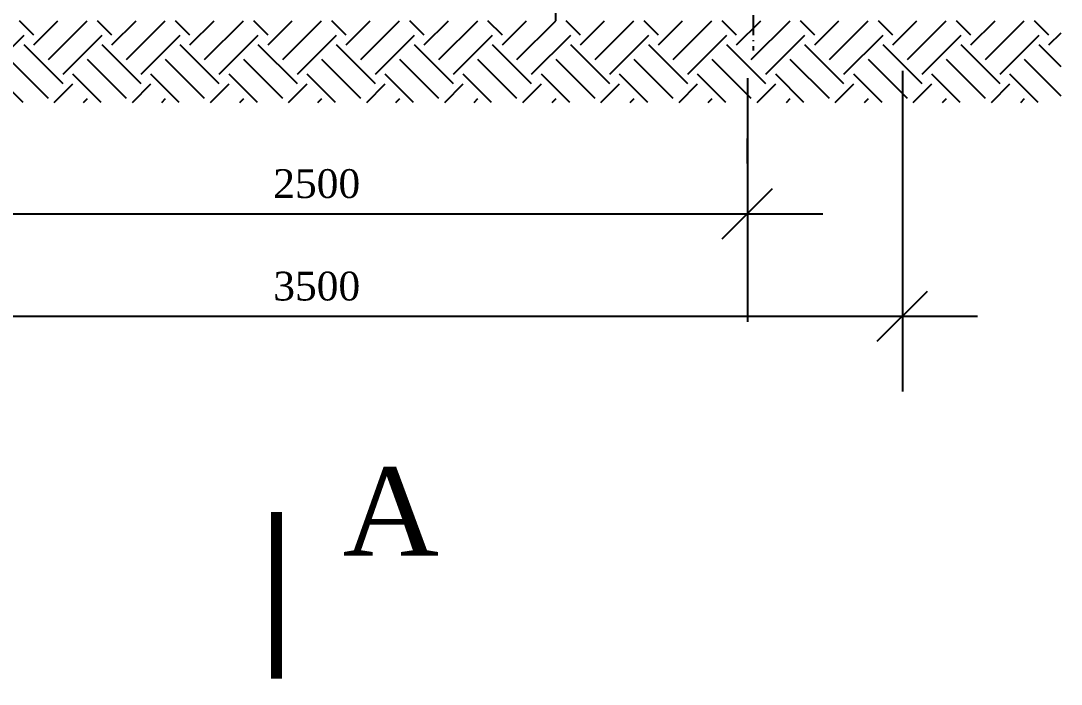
# Model space of a CAD drawing. Header units: inches. Extents: x -246336 to 136055, y -106871 to 69513.
# Drawn here: x -154238 to -151129, y 6303 to 8287 of the extents above; entities that cross this region are included whole.
import ezdxf

# ---------------------------------------------------------------- set-up
doc = ezdxf.new("R2010")
doc.units = ezdxf.units.IN
doc.header["$MEASUREMENT"] = 0
doc.linetypes.add('ACAD_ISO10W100', pattern=[18.5, 12, -3, 0.5, -3])
doc.layers.add('XA-TT1', color=7, linetype='Continuous')
doc.styles.get("Standard").update_dxf_attribs({"font": 'VNTIME_0.TTF', "height": 86})
doc.styles.add('VIET4', font='Vhtime.ttf', dxfattribs={"height": 4})
doc.dimstyles.new('TAM', dxfattribs={"dimscale": 75, "dimtxt": 2, "dimasz": 2, "dimexe": 3, "dimexo": 2, "dimgap": 1, "dimtad": 0, "dimtoh": 1, "dimdec": 0, "dimdsep": 46, "dimtxsty": 'Standard', "dimblk1": 'OBLIQUE', "dimblk2": 'OBLIQUE', "dimsah": 1, "dimcen": -1, "dimdle": 3, "dimclrd": 251, "dimclre": 251, "dimadec": 0, "dimazin": 0, "dimtfac": 1, "dimtdec": 0, "dimtmove": 0, "dimatfit": 3, "dimldrblk": 'OBLIQUE', "dimfxl": 1, "dimtvp": 1, "dimtolj": 1, "dimtzin": 0, "dimarcsym": 0})

# ---------------------------------------------------------------- blocks, each defined once
blk = doc.blocks.new('_OBLIQUE')
at = {"color": 0, "linetype": 'ByBlock'}
blk.add_line((-0.5, -0.5), (0.5, 0.5), dxfattribs=at)
blk = doc.blocks.new('*D40')
at = {"color": 251, "lineweight": -2}
for p, q in [((-154640.5, 7860.1), (-154640.5, 7935.1)), ((-152066.5, 7860.1), (-152066.5, 7935.1)), ((-154865.5, 7710.1), (-151841.5, 7710.1))]:
    blk.add_line(p, q, dxfattribs=at)
at = {"layer": 'Defpoints', "color": 0}
for p in [(-154640.5, 7710.1), (-152066.5, 7710.1), (-152066.5, 7710.1)]:
    blk.add_point(p, dxfattribs=at)
at = {"color": 251, "lineweight": -2, "xscale": 150, "yscale": 150, "zscale": 150, "rotation": 180}
blk.add_blockref('_OBLIQUE', (-154640.5, 7710.1), dxfattribs=at)
at = {"color": 251, "lineweight": -2, "xscale": 150, "yscale": 150, "zscale": 150}
blk.add_blockref('_OBLIQUE', (-152066.5, 7710.1), dxfattribs=at)
at = {"color": 0, "insert": (-153353.5, 7799.5), "char_height": 86, "attachment_point": 5}
blk.add_mtext('\\A1;2500', dxfattribs=at)
blk = doc.blocks.new('*D41')
at = {"color": 251, "lineweight": -2}
for p, q in [((-155103.5, 8137), (-155103.5, 7178.6)), ((-151603.5, 8137), (-151603.5, 7178.6)), ((-155328.5, 7403.6), (-151378.5, 7403.6))]:
    blk.add_line(p, q, dxfattribs=at)
at = {"layer": 'Defpoints', "color": 0}
for p in [(-155103.5, 8287), (-151603.5, 8287), (-151603.5, 7403.6)]:
    blk.add_point(p, dxfattribs=at)
at = {"color": 251, "lineweight": -2, "xscale": 150, "yscale": 150, "zscale": 150, "rotation": 180}
blk.add_blockref('_OBLIQUE', (-155103.5, 7403.6), dxfattribs=at)
at = {"color": 251, "lineweight": -2, "xscale": 150, "yscale": 150, "zscale": 150}
blk.add_blockref('_OBLIQUE', (-151603.5, 7403.6), dxfattribs=at)
at = {"color": 0, "insert": (-153353.5, 7493), "char_height": 86, "attachment_point": 5}
blk.add_mtext('\\A1;3500', dxfattribs=at)

msp = doc.modelspace()

# ---------------------------------------------------------------- hatches: boundary and pattern name
at = {"layer": 'XA-TT1'}
h = msp.add_hatch(dxfattribs=at)
h.set_pattern_fill('EARTH', color=4, scale=660, angle=45, style=0)
h.set_pattern_definition([(45, (-158545.08, 1593.55), (1e-14, 233.3452), [165, -165]), (45, (-158588.83, 1637.3), (1e-14, 233.3452), [165, -165]), (45, (-158632.58, 1681.06), (1e-14, 233.3452), [165, -165]), (135, (-158632.58, 1710.23), (-233.3452, 3e-14), [165, -165]), (135, (-158588.83, 1753.98), (-233.3452, 3e-14), [165, -165]), (135, (-158545.08, 1797.73), (-233.3452, 3e-14), [165, -165])])
h.paths.add_polyline_path([(-155785.061, 8286.965), (-151128.901, 8286.965), (-151128.901, 8042.816), (-155785.061, 8042.816)])

# ---------------------------------------------------------------- linework, layer by layer
at = {"color": 2, "linetype": 'ACAD_ISO10W100', "ltscale": 5}
msp.add_line((-152062.793, 16721.461), (-152048.899, 8197.879), dxfattribs=at)
at = {"color": 1}
msp.add_line((-152639.695, 8394.408), (-152639.695, 8286.902), dxfattribs=at)
at = {"layer": 'XA-TT1', "color": 4, "linetype": 'Continuous'}
msp.add_line((-152066.468, 8115.365), (-152066.468, 7386.371), dxfattribs=at)
msp.add_line((-152066.468, 8115.365), (-152066.468, 7386.371), dxfattribs=at)
at = {"layer": 'XA-TT1', "const_width": 33, "flags": 128}
msp.add_lwpolyline([(-153473.621, 6818.056), (-153473.621, 6319.635)], dxfattribs=at)
at = {"layer": 'XA-TT1', "flags": 128}
msp.add_lwpolyline([(-153473.621, 6568.845, 0, 66, 0), (-153301.549, 6568.845, 0, 0, 0), (-153014.975, 6568.845, 0, 0, 0)], format="xyseb", dxfattribs=at)

# ---------------------------------------------------------------- texts
at = {"layer": 'XA-TT1', "insert": (-153275.89, 6951.954), "char_height": 264, "width": 421.08, "attachment_point": 1, "style": 'VIET4'}
msp.add_mtext('A', dxfattribs=at)

# ---------------------------------------------------------------- dimensions: what is measured, and where the dimension line sits
dim = msp.add_linear_dim(base=(-151603.468, 7403.61), p1=(-155103.468, 8286.965), p2=(-151603.468, 8286.965), dimstyle='TAM')
dim.commit()
dim.dimension.update_dxf_attribs({"geometry": '*D41', "text_midpoint": (-153353.468, 7492.965)})
dim = msp.add_linear_dim(base=(-152066.468, 7710.144), p1=(-154640.468, 7710.144), p2=(-152066.468, 7710.144), text='2500', dimstyle='TAM')
dim.commit()
dim.dimension.update_dxf_attribs({"geometry": '*D40', "text_midpoint": (-153353.468, 7799.5)})

doc.saveas('drawing.dxf')
